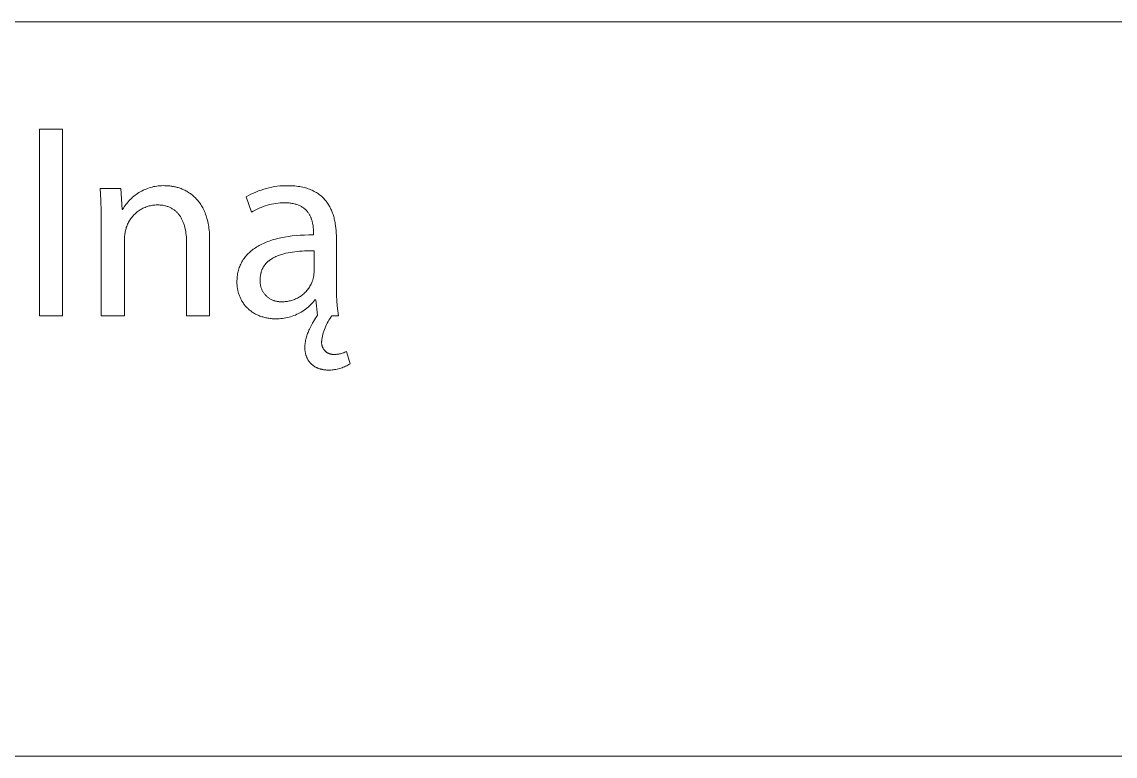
# Model space of a CAD drawing. Header units: millimetres. Extents: x -1519 to 3497, y -297 to 3208.
# Drawn here: x 3079.7 to 3288.4, y -296.8 to -156.6 of the extents above; entities that cross this region are included whole.
import ezdxf

# ---------------------------------------------------------------- set-up
doc = ezdxf.new("R2010")
doc.units = ezdxf.units.MM
doc.header["$MEASUREMENT"] = 0
doc.layers.add('Domyślny', color=7, linetype='Continuous', true_color=0x000000)

msp = doc.modelspace()

# ---------------------------------------------------------------- linework, layer by layer
at = {"layer": 'Domyślny', "color": 18, "lineweight": 15, "true_color": 0x000000}
for p, q in [((1601.48, -156.6), (3492.39, -156.6)), ((3083.03, -177.07), (3087.44, -177.07)), ((3083.03, -212.73), (3083.03, -177.07)), ((3087.44, -177.07), (3087.44, -212.73)), ((3094.77, -190.61), (3094.64, -188.42)), ((3094.64, -188.42), (3098.57, -188.42)), ((3098.57, -188.42), (3098.82, -192.44)), ((3100.82, -190.09), (3101.05, -189.89)), ((3101.05, -189.89), (3101.29, -189.71)), ((3101.29, -189.71), (3101.53, -189.53)), ((3101.53, -189.53), (3101.78, -189.35)), ((3101.78, -189.35), (3102.04, -189.19)), ((3102.04, -189.19), (3102.3, -189.03)), ((3102.3, -189.03), (3102.56, -188.89)), ((3102.56, -188.89), (3102.83, -188.75)), ((3102.83, -188.75), (3103.11, -188.62)), ((3103.11, -188.62), (3103.39, -188.51)), ((3103.39, -188.51), (3103.67, -188.4)), ((3103.67, -188.4), (3103.96, -188.3)), ((3103.96, -188.3), (3104.25, -188.21)), ((3104.25, -188.21), (3104.54, -188.13)), ((3104.54, -188.13), (3104.84, -188.06)), ((3104.84, -188.06), (3105.14, -188)), ((3105.14, -188), (3105.44, -187.96)), ((3105.44, -187.96), (3105.74, -187.92)), ((3105.74, -187.92), (3106.04, -187.89)), ((3106.04, -187.89), (3106.34, -187.87)), ((3106.34, -187.87), (3106.65, -187.86)), ((3106.65, -187.86), (3106.95, -187.87)), ((3106.95, -187.87), (3107.11, -187.87)), ((3107.11, -187.87), (3107.27, -187.87)), ((3107.27, -187.87), (3107.44, -187.88)), ((3107.44, -187.88), (3107.6, -187.89)), ((3107.6, -187.89), (3107.77, -187.91)), ((3107.77, -187.91), (3107.94, -187.92)), ((3107.94, -187.92), (3108.12, -187.94)), ((3108.12, -187.94), (3108.29, -187.97)), ((3108.29, -187.97), (3108.46, -188)), ((3108.46, -188), (3108.64, -188.03)), ((3108.64, -188.03), (3108.82, -188.07)), ((3108.82, -188.07), (3109, -188.11)), ((3109, -188.11), (3109.18, -188.15)), ((3109.18, -188.15), (3109.36, -188.2)), ((3109.36, -188.2), (3109.54, -188.25)), ((3109.54, -188.25), (3109.72, -188.31)), ((3109.72, -188.31), (3109.9, -188.37)), ((3109.9, -188.37), (3110.08, -188.44)), ((3110.08, -188.44), (3110.26, -188.51)), ((3110.26, -188.51), (3110.44, -188.59)), ((3110.44, -188.59), (3110.62, -188.67)), ((3110.62, -188.67), (3110.8, -188.76)), ((3110.8, -188.76), (3110.97, -188.85)), ((3110.97, -188.85), (3111.15, -188.94)), ((3111.15, -188.94), (3111.33, -189.05)), ((3111.33, -189.05), (3111.5, -189.15)), ((3111.5, -189.15), (3111.67, -189.27)), ((3111.67, -189.27), (3111.85, -189.38)), ((3111.85, -189.38), (3112.01, -189.51)), ((3112.01, -189.51), (3112.18, -189.64)), ((3112.18, -189.64), (3112.35, -189.77)), ((3112.35, -189.77), (3112.51, -189.92)), ((3112.51, -189.92), (3112.67, -190.06)), ((3122.51, -190.03), (3122.97, -189.76)), ((3122.97, -189.76), (3123.43, -189.52)), ((3123.43, -189.52), (3123.9, -189.29)), ((3123.9, -189.29), (3124.38, -189.08)), ((3124.38, -189.08), (3124.86, -188.88)), ((3124.86, -188.88), (3125.35, -188.7)), ((3125.35, -188.7), (3125.85, -188.54)), ((3125.85, -188.54), (3126.36, -188.39)), ((3126.36, -188.39), (3126.86, -188.27)), ((3126.86, -188.27), (3127.38, -188.16)), ((3127.38, -188.16), (3127.89, -188.06)), ((3127.89, -188.06), (3128.41, -187.99)), ((3128.41, -187.99), (3128.93, -187.93)), ((3128.93, -187.93), (3129.45, -187.89)), ((3129.45, -187.89), (3129.97, -187.87)), ((3129.97, -187.87), (3130.5, -187.87)), ((3130.5, -187.87), (3130.84, -187.87)), ((3130.84, -187.87), (3131.18, -187.89)), ((3131.18, -187.89), (3131.51, -187.9)), ((3131.51, -187.9), (3131.83, -187.93)), ((3131.83, -187.93), (3132.14, -187.96)), ((3132.14, -187.96), (3132.44, -188)), ((3132.44, -188), (3132.74, -188.05)), ((3132.74, -188.05), (3133.03, -188.1)), ((3133.03, -188.1), (3133.31, -188.16)), ((3133.31, -188.16), (3133.58, -188.22)), ((3133.58, -188.22), (3133.85, -188.29)), ((3133.85, -188.29), (3134.11, -188.37)), ((3134.11, -188.37), (3134.36, -188.46)), ((3134.36, -188.46), (3134.61, -188.54)), ((3134.61, -188.54), (3134.85, -188.64)), ((3134.85, -188.64), (3135.08, -188.74)), ((3135.08, -188.74), (3135.3, -188.85)), ((3135.3, -188.85), (3135.52, -188.96)), ((3135.52, -188.96), (3135.73, -189.08)), ((3135.73, -189.08), (3135.93, -189.2)), ((3135.93, -189.2), (3136.13, -189.32)), ((3136.13, -189.32), (3136.32, -189.46)), ((3136.32, -189.46), (3136.51, -189.59)), ((3136.51, -189.59), (3136.69, -189.73)), ((3136.69, -189.73), (3136.86, -189.88)), ((3136.86, -189.88), (3137.03, -190.03)), ((3094.84, -192.81), (3094.77, -190.61)), ((3099.07, -192.18), (3099.23, -191.92)), ((3099.23, -191.92), (3099.4, -191.67)), ((3099.4, -191.67), (3099.58, -191.43)), ((3099.58, -191.43), (3099.77, -191.19)), ((3099.77, -191.19), (3099.96, -190.95)), ((3099.96, -190.95), (3100.16, -190.73)), ((3100.16, -190.73), (3100.37, -190.51)), ((3100.37, -190.51), (3100.59, -190.3)), ((3100.59, -190.3), (3100.82, -190.09)), ((3103.2, -192.01), (3103, -192.1)), ((3103.4, -191.93), (3103.2, -192.01)), ((3103.61, -191.86), (3103.4, -191.93)), ((3103.81, -191.8), (3103.61, -191.86)), ((3104.02, -191.74), (3103.81, -191.8)), ((3104.23, -191.69), (3104.02, -191.74)), ((3104.44, -191.65), (3104.23, -191.69)), ((3104.65, -191.61), (3104.44, -191.65)), ((3104.87, -191.58), (3104.65, -191.61)), ((3105.08, -191.56), (3104.87, -191.58)), ((3105.3, -191.55), (3105.08, -191.56)), ((3105.52, -191.54), (3105.3, -191.55)), ((3105.71, -191.54), (3105.52, -191.54)), ((3105.9, -191.55), (3105.71, -191.54)), ((3106.08, -191.56), (3105.9, -191.55)), ((3106.26, -191.58), (3106.08, -191.56)), ((3106.44, -191.6), (3106.26, -191.58)), ((3106.61, -191.62), (3106.44, -191.6)), ((3106.78, -191.65), (3106.61, -191.62)), ((3106.95, -191.69), (3106.78, -191.65)), ((3107.11, -191.73), (3106.95, -191.69)), ((3107.27, -191.77), (3107.11, -191.73)), ((3107.42, -191.82), (3107.27, -191.77)), ((3107.57, -191.87), (3107.42, -191.82)), ((3107.72, -191.92), (3107.57, -191.87)), ((3107.86, -191.98), (3107.72, -191.92)), ((3108, -192.04), (3107.86, -191.98)), ((3112.67, -190.06), (3112.83, -190.22)), ((3112.83, -190.22), (3112.98, -190.38)), ((3112.98, -190.38), (3113.14, -190.55)), ((3113.14, -190.55), (3113.28, -190.72)), ((3113.28, -190.72), (3113.43, -190.9)), ((3113.43, -190.9), (3113.57, -191.09)), ((3113.57, -191.09), (3113.71, -191.28)), ((3113.71, -191.28), (3113.85, -191.48)), ((3113.85, -191.48), (3113.98, -191.69)), ((3113.98, -191.69), (3114.1, -191.9)), ((3114.1, -191.9), (3114.23, -192.12)), ((3123.52, -192.95), (3122.51, -190.03)), ((3125.37, -192.01), (3124.99, -192.17)), ((3125.76, -191.86), (3125.37, -192.01)), ((3126.16, -191.72), (3125.76, -191.86)), ((3126.56, -191.6), (3126.16, -191.72)), ((3126.96, -191.49), (3126.56, -191.6)), ((3127.36, -191.4), (3126.96, -191.49)), ((3127.77, -191.32), (3127.36, -191.4)), ((3128.18, -191.25), (3127.77, -191.32)), ((3128.6, -191.2), (3128.18, -191.25)), ((3129.01, -191.16), (3128.6, -191.2)), ((3129.43, -191.14), (3129.01, -191.16)), ((3129.85, -191.13), (3129.43, -191.14)), ((3130.08, -191.13), (3129.85, -191.13)), ((3130.3, -191.14), (3130.08, -191.13)), ((3130.52, -191.15), (3130.3, -191.14)), ((3130.73, -191.17), (3130.52, -191.15)), ((3130.93, -191.19), (3130.73, -191.17)), ((3131.13, -191.22), (3130.93, -191.19)), ((3131.32, -191.25), (3131.13, -191.22)), ((3131.51, -191.29), (3131.32, -191.25)), ((3131.69, -191.33), (3131.51, -191.29)), ((3131.86, -191.37), (3131.69, -191.33)), ((3132.03, -191.42), (3131.86, -191.37)), ((3132.2, -191.48), (3132.03, -191.42)), ((3132.36, -191.53), (3132.2, -191.48)), ((3132.51, -191.59), (3132.36, -191.53)), ((3132.66, -191.66), (3132.51, -191.59)), ((3132.8, -191.73), (3132.66, -191.66)), ((3132.94, -191.8), (3132.8, -191.73)), ((3133.07, -191.87), (3132.94, -191.8)), ((3133.2, -191.95), (3133.07, -191.87)), ((3133.32, -192.03), (3133.2, -191.95)), ((3137.03, -190.03), (3137.19, -190.19)), ((3137.19, -190.19), (3137.34, -190.34)), ((3137.34, -190.34), (3137.49, -190.51)), ((3137.49, -190.51), (3137.63, -190.67)), ((3137.63, -190.67), (3137.77, -190.85)), ((3137.77, -190.85), (3137.9, -191.02)), ((3137.9, -191.02), (3138.03, -191.2)), ((3138.03, -191.2), (3138.15, -191.38)), ((3138.15, -191.38), (3138.27, -191.56)), ((3138.27, -191.56), (3138.38, -191.75)), ((3138.38, -191.75), (3138.48, -191.94)), ((3138.48, -191.94), (3138.59, -192.14)), ((3094.84, -195.02), (3094.84, -192.81)), ((3098.82, -192.44), (3098.92, -192.44)), ((3098.92, -192.44), (3099.07, -192.18)), ((3100.65, -193.95), (3100.52, -194.12)), ((3100.78, -193.78), (3100.65, -193.95)), ((3100.93, -193.62), (3100.78, -193.78)), ((3101.07, -193.46), (3100.93, -193.62)), ((3101.23, -193.31), (3101.07, -193.46)), ((3101.38, -193.16), (3101.23, -193.31)), ((3101.55, -193.02), (3101.38, -193.16)), ((3101.71, -192.88), (3101.55, -193.02)), ((3101.89, -192.75), (3101.71, -192.88)), ((3102.06, -192.63), (3101.89, -192.75)), ((3102.24, -192.51), (3102.06, -192.63)), ((3102.43, -192.4), (3102.24, -192.51)), ((3102.62, -192.29), (3102.43, -192.4)), ((3102.81, -192.19), (3102.62, -192.29)), ((3103, -192.1), (3102.81, -192.19)), ((3108.14, -192.11), (3108, -192.04)), ((3108.27, -192.18), (3108.14, -192.11)), ((3108.4, -192.26), (3108.27, -192.18)), ((3108.53, -192.33), (3108.4, -192.26)), ((3108.65, -192.42), (3108.53, -192.33)), ((3108.77, -192.5), (3108.65, -192.42)), ((3108.89, -192.59), (3108.77, -192.5)), ((3109, -192.68), (3108.89, -192.59)), ((3109.11, -192.78), (3109, -192.68)), ((3109.22, -192.88), (3109.11, -192.78)), ((3109.32, -192.98), (3109.22, -192.88)), ((3109.42, -193.09), (3109.32, -192.98)), ((3109.52, -193.19), (3109.42, -193.09)), ((3109.61, -193.31), (3109.52, -193.19)), ((3109.7, -193.42), (3109.61, -193.31)), ((3109.79, -193.54), (3109.7, -193.42)), ((3109.88, -193.66), (3109.79, -193.54)), ((3109.96, -193.78), (3109.88, -193.66)), ((3110.04, -193.91), (3109.96, -193.78)), ((3110.11, -194.04), (3110.04, -193.91)), ((3110.18, -194.17), (3110.11, -194.04)), ((3114.23, -192.12), (3114.34, -192.35)), ((3114.34, -192.35), (3114.46, -192.59)), ((3114.46, -192.59), (3114.57, -192.83)), ((3114.57, -192.83), (3114.67, -193.08)), ((3114.67, -193.08), (3114.77, -193.34)), ((3114.77, -193.34), (3114.86, -193.61)), ((3114.86, -193.61), (3114.95, -193.88)), ((3114.95, -193.88), (3115.03, -194.16)), ((3123.87, -192.74), (3123.52, -192.95)), ((3124.24, -192.53), (3123.87, -192.74)), ((3124.61, -192.35), (3124.24, -192.53)), ((3124.99, -192.17), (3124.61, -192.35)), ((3133.44, -192.11), (3133.32, -192.03)), ((3133.56, -192.2), (3133.44, -192.11)), ((3133.67, -192.29), (3133.56, -192.2)), ((3133.77, -192.38), (3133.67, -192.29)), ((3133.87, -192.47), (3133.77, -192.38)), ((3133.97, -192.57), (3133.87, -192.47)), ((3134.06, -192.67), (3133.97, -192.57)), ((3134.15, -192.77), (3134.06, -192.67)), ((3134.23, -192.87), (3134.15, -192.77)), ((3134.31, -192.98), (3134.23, -192.87)), ((3134.39, -193.08), (3134.31, -192.98)), ((3134.46, -193.19), (3134.39, -193.08)), ((3134.53, -193.3), (3134.46, -193.19)), ((3134.6, -193.41), (3134.53, -193.3)), ((3134.66, -193.52), (3134.6, -193.41)), ((3134.72, -193.64), (3134.66, -193.52)), ((3134.77, -193.75), (3134.72, -193.64)), ((3134.83, -193.86), (3134.77, -193.75)), ((3134.88, -193.98), (3134.83, -193.86)), ((3134.92, -194.1), (3134.88, -193.98)), ((3134.97, -194.21), (3134.92, -194.1)), ((3138.59, -192.14), (3138.68, -192.33)), ((3138.68, -192.33), (3138.77, -192.53)), ((3138.77, -192.53), (3138.86, -192.74)), ((3138.86, -192.74), (3138.94, -192.94)), ((3138.94, -192.94), (3139.02, -193.15)), ((3139.02, -193.15), (3139.09, -193.36)), ((3139.09, -193.36), (3139.16, -193.57)), ((3139.16, -193.57), (3139.22, -193.78)), ((3139.22, -193.78), (3139.28, -194)), ((3139.28, -194), (3139.34, -194.21)), ((3094.84, -212.74), (3094.84, -195.02)), ((3099.57, -196.05), (3099.51, -196.25)), ((3099.63, -195.84), (3099.57, -196.05)), ((3099.7, -195.64), (3099.63, -195.84)), ((3099.78, -195.44), (3099.7, -195.64)), ((3099.87, -195.24), (3099.78, -195.44)), ((3099.96, -195.05), (3099.87, -195.24)), ((3100.06, -194.85), (3099.96, -195.05)), ((3100.16, -194.66), (3100.06, -194.85)), ((3100.28, -194.48), (3100.16, -194.66)), ((3100.39, -194.3), (3100.28, -194.48)), ((3100.52, -194.12), (3100.39, -194.3)), ((3110.25, -194.31), (3110.18, -194.17)), ((3110.32, -194.44), (3110.25, -194.31)), ((3110.38, -194.58), (3110.32, -194.44)), ((3110.44, -194.73), (3110.38, -194.58)), ((3110.5, -194.87), (3110.44, -194.73)), ((3110.56, -195.02), (3110.5, -194.87)), ((3110.61, -195.17), (3110.56, -195.02)), ((3110.66, -195.32), (3110.61, -195.17)), ((3110.71, -195.47), (3110.66, -195.32)), ((3110.75, -195.63), (3110.71, -195.47)), ((3110.79, -195.79), (3110.75, -195.63)), ((3110.83, -195.95), (3110.79, -195.79)), ((3110.9, -196.27), (3110.83, -195.95)), ((3115.03, -194.16), (3115.11, -194.45)), ((3115.11, -194.45), (3115.18, -194.75)), ((3115.18, -194.75), (3115.25, -195.06)), ((3115.25, -195.06), (3115.31, -195.37)), ((3115.31, -195.37), (3115.36, -195.7)), ((3115.36, -195.7), (3115.41, -196.03)), ((3115.41, -196.03), (3115.45, -196.37)), ((3135.01, -194.33), (3134.97, -194.21)), ((3135.04, -194.45), (3135.01, -194.33)), ((3135.08, -194.56), (3135.04, -194.45)), ((3135.11, -194.68), (3135.08, -194.56)), ((3135.14, -194.8), (3135.11, -194.68)), ((3135.17, -194.92), (3135.14, -194.8)), ((3135.19, -195.03), (3135.17, -194.92)), ((3135.24, -195.26), (3135.19, -195.03)), ((3135.27, -195.49), (3135.24, -195.26)), ((3135.3, -195.72), (3135.27, -195.49)), ((3135.33, -195.94), (3135.3, -195.72)), ((3135.34, -196.16), (3135.33, -195.94)), ((3135.35, -196.36), (3135.34, -196.16)), ((3139.34, -194.21), (3139.39, -194.43)), ((3139.39, -194.43), (3139.44, -194.65)), ((3139.44, -194.65), (3139.48, -194.87)), ((3139.48, -194.87), (3139.52, -195.1)), ((3139.52, -195.1), (3139.59, -195.55)), ((3139.59, -195.55), (3139.64, -196)), ((3139.64, -196), (3139.68, -196.45)), ((3099.29, -197.7), (3099.28, -197.91)), ((3099.28, -197.91), (3099.28, -198.12)), ((3099.28, -198.12), (3099.28, -212.74)), ((3099.3, -197.49), (3099.29, -197.7)), ((3099.32, -197.28), (3099.3, -197.49)), ((3099.34, -197.08), (3099.32, -197.28)), ((3099.38, -196.87), (3099.34, -197.08)), ((3099.41, -196.66), (3099.38, -196.87)), ((3099.46, -196.46), (3099.41, -196.66)), ((3099.51, -196.25), (3099.46, -196.46)), ((3110.96, -196.6), (3110.9, -196.27)), ((3111.02, -196.94), (3110.96, -196.6)), ((3111.06, -197.29), (3111.02, -196.94)), ((3111.09, -197.64), (3111.06, -197.29)), ((3111.11, -198), (3111.09, -197.64)), ((3111.12, -198.36), (3111.11, -198)), ((3115.45, -196.37), (3115.48, -196.72)), ((3115.48, -196.72), (3115.5, -197.08)), ((3115.5, -197.08), (3115.52, -197.44)), ((3115.52, -197.44), (3115.53, -197.82)), ((3115.53, -197.82), (3115.54, -198.21)), ((3115.54, -198.21), (3115.54, -212.74)), ((3127.2, -198.34), (3127.51, -198.24)), ((3127.51, -198.24), (3127.82, -198.15)), ((3127.82, -198.15), (3128.13, -198.06)), ((3128.13, -198.06), (3128.46, -197.98)), ((3128.46, -197.98), (3129.12, -197.82)), ((3129.12, -197.82), (3129.81, -197.69)), ((3129.81, -197.69), (3130.53, -197.57)), ((3130.53, -197.57), (3131.27, -197.47)), ((3131.27, -197.47), (3132.04, -197.39)), ((3132.04, -197.39), (3132.83, -197.33)), ((3132.83, -197.33), (3133.65, -197.29)), ((3133.65, -197.29), (3134.49, -197.26)), ((3134.49, -197.26), (3135.36, -197.26)), ((3135.36, -196.56), (3135.35, -196.36)), ((3135.36, -196.76), (3135.36, -196.56)), ((3135.36, -197.26), (3135.36, -196.76)), ((3139.68, -196.45), (3139.71, -196.91)), ((3139.71, -196.91), (3139.73, -197.37)), ((3139.73, -197.37), (3139.73, -197.83)), ((3139.73, -197.83), (3139.73, -206.91)), ((3111.13, -198.72), (3111.12, -198.36)), ((3111.13, -212.74), (3111.13, -198.72)), ((3123.26, -200.5), (3123.46, -200.33)), ((3123.46, -200.33), (3123.66, -200.17)), ((3123.66, -200.17), (3123.87, -200.01)), ((3123.87, -200.01), (3124.08, -199.86)), ((3124.08, -199.86), (3124.31, -199.71)), ((3124.31, -199.71), (3124.54, -199.56)), ((3124.54, -199.56), (3124.77, -199.42)), ((3124.77, -199.42), (3125.02, -199.28)), ((3125.02, -199.28), (3125.27, -199.15)), ((3125.27, -199.15), (3125.52, -199.02)), ((3125.52, -199.02), (3125.79, -198.9)), ((3125.79, -198.9), (3126.06, -198.78)), ((3126.06, -198.78), (3126.33, -198.66)), ((3126.33, -198.66), (3126.62, -198.55)), ((3126.62, -198.55), (3126.91, -198.44)), ((3126.91, -198.44), (3127.2, -198.34)), ((3133.18, -200.37), (3132.72, -200.4)), ((3133.64, -200.34), (3133.18, -200.37)), ((3134.55, -200.33), (3133.64, -200.34)), ((3135.46, -200.33), (3134.55, -200.33)), ((3135.46, -204.54), (3135.46, -200.33)), ((3121.59, -202.62), (3121.71, -202.4)), ((3121.71, -202.4), (3121.83, -202.19)), ((3121.83, -202.19), (3121.96, -201.99)), ((3121.96, -201.99), (3122.1, -201.79)), ((3122.1, -201.79), (3122.25, -201.59)), ((3122.25, -201.59), (3122.4, -201.4)), ((3122.4, -201.4), (3122.56, -201.21)), ((3122.56, -201.21), (3122.72, -201.03)), ((3122.72, -201.03), (3122.9, -200.85)), ((3122.9, -200.85), (3123.08, -200.67)), ((3123.08, -200.67), (3123.26, -200.5)), ((3126.6, -202.42), (3126.53, -202.48)), ((3126.67, -202.36), (3126.6, -202.42)), ((3126.73, -202.3), (3126.67, -202.36)), ((3126.8, -202.24), (3126.73, -202.3)), ((3126.87, -202.19), (3126.8, -202.24)), ((3127.02, -202.08), (3126.87, -202.19)), ((3127.17, -201.97), (3127.02, -202.08)), ((3127.32, -201.87), (3127.17, -201.97)), ((3127.48, -201.77), (3127.32, -201.87)), ((3127.64, -201.67), (3127.48, -201.77)), ((3127.81, -201.58), (3127.64, -201.67)), ((3127.98, -201.5), (3127.81, -201.58)), ((3128.16, -201.41), (3127.98, -201.5)), ((3128.34, -201.33), (3128.16, -201.41)), ((3128.52, -201.26), (3128.34, -201.33)), ((3128.7, -201.19), (3128.52, -201.26)), ((3128.89, -201.12), (3128.7, -201.19)), ((3129.09, -201.05), (3128.89, -201.12)), ((3129.28, -200.99), (3129.09, -201.05)), ((3129.48, -200.93), (3129.28, -200.99)), ((3129.68, -200.88), (3129.48, -200.93)), ((3130.09, -200.77), (3129.68, -200.88)), ((3130.52, -200.68), (3130.09, -200.77)), ((3130.94, -200.61), (3130.52, -200.68)), ((3131.38, -200.54), (3130.94, -200.61)), ((3131.82, -200.48), (3131.38, -200.54)), ((3132.27, -200.43), (3131.82, -200.48)), ((3132.72, -200.4), (3132.27, -200.43)), ((3120.88, -204.72), (3120.93, -204.47)), ((3120.93, -204.47), (3120.99, -204.22)), ((3120.99, -204.22), (3121.05, -203.98)), ((3121.05, -203.98), (3121.12, -203.74)), ((3121.12, -203.74), (3121.2, -203.51)), ((3121.2, -203.51), (3121.29, -203.28)), ((3121.29, -203.28), (3121.38, -203.05)), ((3121.38, -203.05), (3121.48, -202.83)), ((3121.48, -202.83), (3121.59, -202.62)), ((3125.35, -204.48), (3125.32, -204.57)), ((3125.37, -204.38), (3125.35, -204.48)), ((3125.4, -204.29), (3125.37, -204.38)), ((3125.43, -204.2), (3125.4, -204.29)), ((3125.46, -204.11), (3125.43, -204.2)), ((3125.49, -204.03), (3125.46, -204.11)), ((3125.53, -203.94), (3125.49, -204.03)), ((3125.56, -203.86), (3125.53, -203.94)), ((3125.6, -203.77), (3125.56, -203.86)), ((3125.64, -203.69), (3125.6, -203.77)), ((3125.68, -203.61), (3125.64, -203.69)), ((3125.72, -203.53), (3125.68, -203.61)), ((3125.77, -203.45), (3125.72, -203.53)), ((3125.81, -203.38), (3125.77, -203.45)), ((3125.86, -203.3), (3125.81, -203.38)), ((3125.91, -203.23), (3125.86, -203.3)), ((3125.96, -203.15), (3125.91, -203.23)), ((3126.01, -203.08), (3125.96, -203.15)), ((3126.06, -203.01), (3126.01, -203.08)), ((3126.11, -202.94), (3126.06, -203.01)), ((3126.17, -202.87), (3126.11, -202.94)), ((3126.23, -202.8), (3126.17, -202.87)), ((3126.29, -202.74), (3126.23, -202.8)), ((3126.35, -202.67), (3126.29, -202.74)), ((3126.41, -202.61), (3126.35, -202.67)), ((3126.47, -202.54), (3126.41, -202.61)), ((3126.53, -202.48), (3126.47, -202.54)), ((3135.45, -204.68), (3135.46, -204.54)), ((3120.74, -206.3), (3120.75, -206.02)), ((3120.74, -206.46), (3120.74, -206.3)), ((3120.75, -206.63), (3120.74, -206.46)), ((3120.75, -206.02), (3120.76, -205.75)), ((3120.76, -206.79), (3120.75, -206.63)), ((3120.76, -205.75), (3120.78, -205.49)), ((3120.78, -205.49), (3120.8, -205.23)), ((3120.8, -205.23), (3120.84, -204.97)), ((3120.84, -204.97), (3120.88, -204.72)), ((3125.18, -205.93), (3125.17, -206.06)), ((3125.17, -206.06), (3125.17, -206.2)), ((3125.17, -206.2), (3125.18, -206.33)), ((3125.19, -205.79), (3125.18, -205.93)), ((3125.18, -206.33), (3125.19, -206.47)), ((3125.2, -205.36), (3125.19, -205.47)), ((3125.19, -205.47), (3125.19, -205.58)), ((3125.19, -205.58), (3125.19, -205.68)), ((3125.19, -205.68), (3125.19, -205.79)), ((3125.19, -206.47), (3125.2, -206.6)), ((3125.21, -205.26), (3125.2, -205.36)), ((3125.2, -206.6), (3125.22, -206.73)), ((3125.22, -205.16), (3125.21, -205.26)), ((3125.23, -205.06), (3125.22, -205.16)), ((3125.25, -204.96), (3125.23, -205.06)), ((3125.26, -204.86), (3125.25, -204.96)), ((3125.28, -204.76), (3125.26, -204.86)), ((3125.3, -204.66), (3125.28, -204.76)), ((3125.32, -204.57), (3125.3, -204.66)), ((3134.89, -206.7), (3134.98, -206.52)), ((3134.98, -206.52), (3135.06, -206.33)), ((3135.06, -206.33), (3135.14, -206.14)), ((3135.14, -206.14), (3135.21, -205.94)), ((3135.21, -205.94), (3135.25, -205.81)), ((3135.25, -205.81), (3135.29, -205.67)), ((3135.29, -205.67), (3135.33, -205.53)), ((3135.33, -205.53), (3135.36, -205.39)), ((3135.36, -205.39), (3135.39, -205.25)), ((3135.39, -205.25), (3135.41, -205.11)), ((3135.41, -205.11), (3135.43, -204.97)), ((3135.43, -204.97), (3135.44, -204.83)), ((3135.44, -204.83), (3135.45, -204.68)), ((3120.77, -206.95), (3120.76, -206.79)), ((3120.79, -207.12), (3120.77, -206.95)), ((3120.81, -207.28), (3120.79, -207.12)), ((3120.83, -207.44), (3120.81, -207.28)), ((3120.86, -207.61), (3120.83, -207.44)), ((3120.89, -207.77), (3120.86, -207.61)), ((3120.93, -207.93), (3120.89, -207.77)), ((3120.97, -208.09), (3120.93, -207.93)), ((3121.01, -208.25), (3120.97, -208.09)), ((3121.05, -208.41), (3121.01, -208.25)), ((3121.1, -208.56), (3121.05, -208.41)), ((3121.16, -208.72), (3121.1, -208.56)), ((3121.21, -208.87), (3121.16, -208.72)), ((3125.22, -206.73), (3125.24, -206.87)), ((3125.24, -206.87), (3125.27, -207)), ((3125.27, -207), (3125.3, -207.13)), ((3125.3, -207.13), (3125.34, -207.26)), ((3125.34, -207.26), (3125.38, -207.39)), ((3125.38, -207.39), (3125.43, -207.51)), ((3125.43, -207.51), (3125.48, -207.64)), ((3125.48, -207.64), (3125.53, -207.76)), ((3125.53, -207.76), (3125.59, -207.88)), ((3125.59, -207.88), (3125.65, -208)), ((3125.65, -208), (3125.72, -208.12)), ((3125.72, -208.12), (3125.79, -208.23)), ((3125.79, -208.23), (3125.87, -208.34)), ((3125.87, -208.34), (3125.94, -208.45)), ((3125.94, -208.45), (3126.03, -208.56)), ((3126.03, -208.56), (3126.11, -208.66)), ((3126.11, -208.66), (3126.2, -208.77)), ((3133.19, -208.76), (3133.35, -208.63)), ((3133.35, -208.63), (3133.51, -208.49)), ((3133.51, -208.49), (3133.66, -208.35)), ((3133.66, -208.35), (3133.81, -208.21)), ((3133.81, -208.21), (3133.95, -208.06)), ((3133.95, -208.06), (3134.09, -207.9)), ((3134.09, -207.9), (3134.22, -207.75)), ((3134.22, -207.75), (3134.34, -207.58)), ((3134.34, -207.58), (3134.46, -207.41)), ((3134.46, -207.41), (3134.58, -207.24)), ((3134.58, -207.24), (3134.69, -207.07)), ((3134.69, -207.07), (3134.79, -206.89)), ((3134.79, -206.89), (3134.89, -206.7)), ((3139.73, -206.91), (3139.73, -207.89)), ((3139.73, -207.89), (3139.75, -208.86)), ((3121.27, -209.03), (3121.21, -208.87)), ((3121.34, -209.18), (3121.27, -209.03)), ((3121.41, -209.33), (3121.34, -209.18)), ((3121.48, -209.48), (3121.41, -209.33)), ((3121.55, -209.62), (3121.48, -209.48)), ((3121.63, -209.77), (3121.55, -209.62)), ((3121.71, -209.91), (3121.63, -209.77)), ((3121.8, -210.05), (3121.71, -209.91)), ((3121.89, -210.19), (3121.8, -210.05)), ((3121.98, -210.33), (3121.89, -210.19)), ((3122.08, -210.47), (3121.98, -210.33)), ((3122.18, -210.6), (3122.08, -210.47)), ((3122.28, -210.73), (3122.18, -210.6)), ((3122.39, -210.86), (3122.28, -210.73)), ((3126.2, -208.77), (3126.29, -208.86)), ((3126.29, -208.86), (3126.39, -208.96)), ((3126.39, -208.96), (3126.49, -209.05)), ((3126.49, -209.05), (3126.59, -209.14)), ((3126.59, -209.14), (3126.7, -209.22)), ((3126.7, -209.22), (3126.81, -209.3)), ((3126.81, -209.3), (3126.92, -209.38)), ((3126.92, -209.38), (3127.03, -209.45)), ((3127.03, -209.45), (3127.15, -209.52)), ((3127.15, -209.52), (3127.26, -209.58)), ((3127.26, -209.58), (3127.38, -209.64)), ((3127.38, -209.64), (3127.51, -209.7)), ((3127.51, -209.7), (3127.63, -209.75)), ((3127.63, -209.75), (3127.76, -209.8)), ((3127.76, -209.8), (3127.88, -209.84)), ((3127.88, -209.84), (3128.01, -209.88)), ((3128.01, -209.88), (3128.14, -209.92)), ((3128.14, -209.92), (3128.27, -209.95)), ((3128.27, -209.95), (3128.41, -209.97)), ((3128.41, -209.97), (3128.54, -209.99)), ((3128.54, -209.99), (3128.67, -210.01)), ((3128.67, -210.01), (3128.81, -210.02)), ((3128.81, -210.02), (3128.94, -210.03)), ((3128.94, -210.03), (3129.08, -210.03)), ((3129.08, -210.03), (3129.21, -210.03)), ((3129.21, -210.03), (3129.35, -210.02)), ((3129.35, -210.02), (3129.55, -210.02)), ((3129.55, -210.02), (3129.76, -210.02)), ((3129.76, -210.02), (3129.96, -210)), ((3129.96, -210), (3130.17, -209.98)), ((3130.17, -209.98), (3130.37, -209.96)), ((3130.37, -209.96), (3130.58, -209.92)), ((3130.58, -209.92), (3130.78, -209.88)), ((3130.78, -209.88), (3130.98, -209.84)), ((3130.98, -209.84), (3131.18, -209.78)), ((3131.18, -209.78), (3131.38, -209.72)), ((3131.38, -209.72), (3131.57, -209.65)), ((3131.57, -209.65), (3131.76, -209.58)), ((3131.76, -209.58), (3131.95, -209.5)), ((3131.95, -209.5), (3132.14, -209.41)), ((3132.14, -209.41), (3132.33, -209.32)), ((3132.33, -209.32), (3132.51, -209.22)), ((3132.51, -209.22), (3132.68, -209.11)), ((3132.68, -209.11), (3132.86, -209)), ((3132.86, -209), (3133.03, -208.88)), ((3133.03, -208.88), (3133.19, -208.76)), ((3134.79, -210.63), (3134.56, -210.85)), ((3135.01, -210.4), (3134.79, -210.63)), ((3135.22, -210.16), (3135.01, -210.4)), ((3135.43, -209.92), (3135.22, -210.16)), ((3135.63, -209.67), (3135.43, -209.92)), ((3135.78, -209.67), (3135.63, -209.67)), ((3136.11, -212.58), (3135.78, -209.67)), ((3139.75, -208.86), (3139.81, -209.83)), ((3139.81, -209.83), (3139.89, -210.8)), ((3139.89, -210.8), (3140, -211.76)), ((3087.44, -212.73), (3083.03, -212.73)), ((3099.28, -212.74), (3094.84, -212.74)), ((3115.54, -212.74), (3111.13, -212.74)), ((3122.5, -210.98), (3122.39, -210.86)), ((3122.62, -211.11), (3122.5, -210.98)), ((3122.74, -211.23), (3122.62, -211.11)), ((3122.86, -211.35), (3122.74, -211.23)), ((3122.98, -211.46), (3122.86, -211.35)), ((3123.11, -211.58), (3122.98, -211.46)), ((3123.25, -211.69), (3123.11, -211.58)), ((3123.38, -211.79), (3123.25, -211.69)), ((3123.52, -211.9), (3123.38, -211.79)), ((3123.67, -212), (3123.52, -211.9)), ((3123.81, -212.1), (3123.67, -212)), ((3123.96, -212.19), (3123.81, -212.1)), ((3124.12, -212.28), (3123.96, -212.19)), ((3124.28, -212.37), (3124.12, -212.28)), ((3124.44, -212.45), (3124.28, -212.37)), ((3124.6, -212.53), (3124.44, -212.45)), ((3124.77, -212.61), (3124.6, -212.53)), ((3124.94, -212.68), (3124.77, -212.61)), ((3125.12, -212.75), (3124.94, -212.68)), ((3125.3, -212.82), (3125.12, -212.75)), ((3125.48, -212.88), (3125.3, -212.82)), ((3125.67, -212.94), (3125.48, -212.88)), ((3131, -212.89), (3130.69, -212.97)), ((3131.3, -212.79), (3131, -212.89)), ((3131.6, -212.68), (3131.3, -212.79)), ((3131.9, -212.56), (3131.6, -212.68)), ((3132.19, -212.43), (3131.9, -212.56)), ((3132.48, -212.3), (3132.19, -212.43)), ((3132.76, -212.15), (3132.48, -212.3)), ((3133.03, -211.99), (3132.76, -212.15)), ((3133.3, -211.82), (3133.03, -211.99)), ((3133.57, -211.64), (3133.3, -211.82)), ((3133.83, -211.46), (3133.57, -211.64)), ((3134.08, -211.26), (3133.83, -211.46)), ((3134.32, -211.06), (3134.08, -211.26)), ((3134.56, -210.85), (3134.32, -211.06)), ((3135.75, -213.14), (3136.11, -212.58)), ((3138.88, -212.73), (3138.68, -212.99)), ((3140.14, -212.73), (3138.88, -212.73)), ((3140, -211.76), (3140.14, -212.73)), ((3125.86, -212.99), (3125.67, -212.94)), ((3126.05, -213.04), (3125.86, -212.99)), ((3126.25, -213.08), (3126.05, -213.04)), ((3126.45, -213.12), (3126.25, -213.08)), ((3126.65, -213.16), (3126.45, -213.12)), ((3126.86, -213.19), (3126.65, -213.16)), ((3127.07, -213.22), (3126.86, -213.19)), ((3127.28, -213.24), (3127.07, -213.22)), ((3127.5, -213.26), (3127.28, -213.24)), ((3127.72, -213.27), (3127.5, -213.26)), ((3127.95, -213.28), (3127.72, -213.27)), ((3128.18, -213.28), (3127.95, -213.28)), ((3128.49, -213.28), (3128.18, -213.28)), ((3128.81, -213.27), (3128.49, -213.28)), ((3129.13, -213.25), (3128.81, -213.27)), ((3129.45, -213.21), (3129.13, -213.25)), ((3129.76, -213.17), (3129.45, -213.21)), ((3130.07, -213.12), (3129.76, -213.17)), ((3130.39, -213.05), (3130.07, -213.12)), ((3130.69, -212.97), (3130.39, -213.05)), ((3134.58, -215.27), (3134.76, -214.88)), ((3134.76, -214.88), (3134.96, -214.5)), ((3134.96, -214.5), (3135.16, -214.13)), ((3135.16, -214.13), (3135.36, -213.79)), ((3135.36, -213.79), (3135.75, -213.14)), ((3137.7, -214.7), (3137.57, -215)), ((3137.84, -214.4), (3137.7, -214.7)), ((3137.99, -214.11), (3137.84, -214.4)), ((3138.15, -213.82), (3137.99, -214.11)), ((3138.32, -213.54), (3138.15, -213.82)), ((3138.5, -213.26), (3138.32, -213.54)), ((3138.68, -212.99), (3138.5, -213.26)), ((3133.91, -217.18), (3133.97, -216.96)), ((3133.97, -216.96), (3134.03, -216.74)), ((3134.03, -216.74), (3134.09, -216.52)), ((3134.09, -216.52), (3134.16, -216.31)), ((3134.16, -216.31), (3134.24, -216.09)), ((3134.24, -216.09), (3134.32, -215.88)), ((3134.32, -215.88), (3134.4, -215.68)), ((3134.4, -215.68), (3134.49, -215.47)), ((3134.49, -215.47), (3134.58, -215.27)), ((3137.02, -216.9), (3136.97, -217.23)), ((3137.08, -216.58), (3137.02, -216.9)), ((3137.16, -216.26), (3137.08, -216.58)), ((3137.24, -215.94), (3137.16, -216.26)), ((3137.34, -215.62), (3137.24, -215.94)), ((3137.45, -215.31), (3137.34, -215.62)), ((3137.57, -215), (3137.45, -215.31)), ((3133.72, -218.67), (3133.73, -218.56)), ((3133.72, -218.79), (3133.72, -218.67)), ((3133.72, -218.92), (3133.72, -218.79)), ((3133.73, -219.05), (3133.72, -218.92)), ((3133.73, -218.44), (3133.74, -218.32)), ((3133.73, -218.56), (3133.73, -218.44)), ((3133.73, -219.17), (3133.73, -219.05)), ((3133.74, -218.32), (3133.76, -218.09)), ((3133.76, -218.09), (3133.79, -217.86)), ((3133.79, -217.86), (3133.82, -217.63)), ((3133.82, -217.63), (3133.86, -217.41)), ((3133.86, -217.41), (3133.91, -217.18)), ((3136.91, -217.71), (3136.91, -217.79)), ((3136.91, -217.79), (3136.91, -217.87)), ((3136.91, -217.87), (3136.91, -217.94)), ((3136.91, -217.94), (3136.92, -218.02)), ((3136.93, -217.55), (3136.92, -217.63)), ((3136.92, -217.63), (3136.91, -217.71)), ((3136.92, -218.02), (3136.93, -218.1)), ((3136.97, -217.23), (3136.93, -217.55)), ((3136.93, -218.1), (3136.94, -218.18)), ((3136.94, -218.18), (3136.95, -218.25)), ((3136.95, -218.25), (3136.97, -218.33)), ((3136.97, -218.33), (3136.99, -218.41)), ((3136.99, -218.41), (3137.01, -218.48)), ((3137.01, -218.48), (3137.03, -218.56)), ((3137.03, -218.56), (3137.06, -218.63)), ((3137.06, -218.63), (3137.09, -218.7)), ((3137.09, -218.7), (3137.12, -218.77)), ((3137.12, -218.77), (3137.15, -218.84)), ((3137.15, -218.84), (3137.19, -218.91)), ((3137.19, -218.91), (3137.23, -218.98)), ((3137.23, -218.98), (3137.27, -219.05)), ((3137.27, -219.05), (3137.31, -219.11)), ((3137.31, -219.11), (3137.36, -219.17)), ((3133.74, -219.29), (3133.73, -219.17)), ((3133.76, -219.42), (3133.74, -219.29)), ((3133.77, -219.54), (3133.76, -219.42)), ((3133.79, -219.65), (3133.77, -219.54)), ((3133.81, -219.77), (3133.79, -219.65)), ((3133.83, -219.88), (3133.81, -219.77)), ((3133.86, -220), (3133.83, -219.88)), ((3133.88, -220.11), (3133.86, -220)), ((3133.91, -220.21), (3133.88, -220.11)), ((3133.95, -220.32), (3133.91, -220.21)), ((3133.98, -220.42), (3133.95, -220.32)), ((3134.02, -220.53), (3133.98, -220.42)), ((3134.06, -220.63), (3134.02, -220.53)), ((3134.1, -220.73), (3134.06, -220.63)), ((3134.15, -220.82), (3134.1, -220.73)), ((3134.19, -220.92), (3134.15, -220.82)), ((3134.24, -221.01), (3134.19, -220.92)), ((3134.29, -221.1), (3134.24, -221.01)), ((3134.35, -221.19), (3134.29, -221.1)), ((3134.4, -221.28), (3134.35, -221.19)), ((3137.36, -219.17), (3137.41, -219.24)), ((3137.41, -219.24), (3137.46, -219.3)), ((3137.46, -219.3), (3137.51, -219.35)), ((3137.51, -219.35), (3137.56, -219.41)), ((3137.56, -219.41), (3137.62, -219.47)), ((3137.62, -219.47), (3137.68, -219.52)), ((3137.68, -219.52), (3137.74, -219.57)), ((3137.74, -219.57), (3137.8, -219.62)), ((3137.8, -219.62), (3137.86, -219.66)), ((3137.86, -219.66), (3137.92, -219.71)), ((3137.92, -219.71), (3137.99, -219.75)), ((3137.99, -219.75), (3138.06, -219.79)), ((3138.06, -219.79), (3138.13, -219.83)), ((3138.13, -219.83), (3138.2, -219.86)), ((3138.2, -219.86), (3138.27, -219.89)), ((3138.27, -219.89), (3138.34, -219.92)), ((3138.34, -219.92), (3138.41, -219.95)), ((3138.41, -219.95), (3138.49, -219.98)), ((3138.49, -219.98), (3138.56, -220)), ((3138.56, -220), (3138.64, -220.02)), ((3138.64, -220.02), (3138.71, -220.04)), ((3138.71, -220.04), (3138.79, -220.05)), ((3138.79, -220.05), (3138.87, -220.06)), ((3138.87, -220.06), (3138.94, -220.07)), ((3138.94, -220.07), (3139.02, -220.08)), ((3139.02, -220.08), (3139.1, -220.08)), ((3139.1, -220.08), (3139.18, -220.08)), ((3139.18, -220.08), (3139.26, -220.08)), ((3139.26, -220.08), (3139.33, -220.08)), ((3139.33, -220.08), (3139.5, -220.08)), ((3139.5, -220.08), (3139.68, -220.07)), ((3139.68, -220.07), (3139.85, -220.06)), ((3139.85, -220.06), (3140.01, -220.04)), ((3140.01, -220.04), (3140.18, -220.01)), ((3140.18, -220.01), (3140.35, -219.98)), ((3140.35, -219.98), (3140.52, -219.95)), ((3140.52, -219.95), (3140.68, -219.91)), ((3140.68, -219.91), (3140.85, -219.86)), ((3140.85, -219.86), (3141.01, -219.81)), ((3141.01, -219.81), (3141.17, -219.75)), ((3141.17, -219.75), (3141.33, -219.68)), ((3141.33, -219.68), (3141.49, -219.62)), ((3141.49, -219.62), (3141.64, -219.54)), ((3141.64, -219.54), (3142.34, -221.86)), ((3134.46, -221.36), (3134.4, -221.28)), ((3134.52, -221.44), (3134.46, -221.36)), ((3134.58, -221.52), (3134.52, -221.44)), ((3134.64, -221.6), (3134.58, -221.52)), ((3134.71, -221.68), (3134.64, -221.6)), ((3134.78, -221.76), (3134.71, -221.68)), ((3134.85, -221.83), (3134.78, -221.76)), ((3134.92, -221.9), (3134.85, -221.83)), ((3134.99, -221.97), (3134.92, -221.9)), ((3135.07, -222.03), (3134.99, -221.97)), ((3135.15, -222.1), (3135.07, -222.03)), ((3135.23, -222.16), (3135.15, -222.1)), ((3135.31, -222.22), (3135.23, -222.16)), ((3135.39, -222.28), (3135.31, -222.22)), ((3135.47, -222.34), (3135.39, -222.28)), ((3135.56, -222.39), (3135.47, -222.34)), ((3135.65, -222.44), (3135.56, -222.39)), ((3135.74, -222.49), (3135.65, -222.44)), ((3135.83, -222.54), (3135.74, -222.49)), ((3135.92, -222.59), (3135.83, -222.54)), ((3136.01, -222.63), (3135.92, -222.59)), ((3136.11, -222.67), (3136.01, -222.63)), ((3136.21, -222.71), (3136.11, -222.67)), ((3136.31, -222.75), (3136.21, -222.71)), ((3136.41, -222.79), (3136.31, -222.75)), ((3136.51, -222.82), (3136.41, -222.79)), ((3136.61, -222.85), (3136.51, -222.82)), ((3136.72, -222.88), (3136.61, -222.85)), ((3136.82, -222.91), (3136.72, -222.88)), ((3136.93, -222.93), (3136.82, -222.91)), ((3137.04, -222.96), (3136.93, -222.93)), ((3137.15, -222.98), (3137.04, -222.96)), ((3137.26, -223), (3137.15, -222.98)), ((3137.37, -223.01), (3137.26, -223)), ((3137.48, -223.03), (3137.37, -223.01)), ((3137.59, -223.04), (3137.48, -223.03)), ((3137.71, -223.05), (3137.59, -223.04)), ((3137.83, -223.06), (3137.71, -223.05)), ((3137.94, -223.06), (3137.83, -223.06)), ((3138.06, -223.06), (3137.94, -223.06)), ((3138.18, -223.07), (3138.06, -223.06)), ((3138.43, -223.07), (3138.18, -223.07)), ((3138.67, -223.06), (3138.43, -223.07)), ((3138.91, -223.04), (3138.67, -223.06)), ((3139.16, -223.02), (3138.91, -223.04)), ((3139.4, -222.99), (3139.16, -223.02)), ((3139.64, -222.95), (3139.4, -222.99)), ((3139.88, -222.9), (3139.64, -222.95)), ((3140.12, -222.85), (3139.88, -222.9)), ((3140.35, -222.78), (3140.12, -222.85)), ((3140.59, -222.71), (3140.35, -222.78)), ((3140.82, -222.63), (3140.59, -222.71)), ((3141.05, -222.54), (3140.82, -222.63)), ((3141.27, -222.45), (3141.05, -222.54)), ((3141.49, -222.35), (3141.27, -222.45)), ((3141.71, -222.24), (3141.49, -222.35)), ((3141.92, -222.12), (3141.71, -222.24)), ((3142.13, -221.99), (3141.92, -222.12)), ((3142.34, -221.86), (3142.13, -221.99)), ((3492.39, -296.77), (-1519.07, -296.77)), ((3492.39, -296.77), (1601.48, -296.77))]:
    msp.add_line(p, q, dxfattribs=at)

doc.saveas('drawing.dxf')
